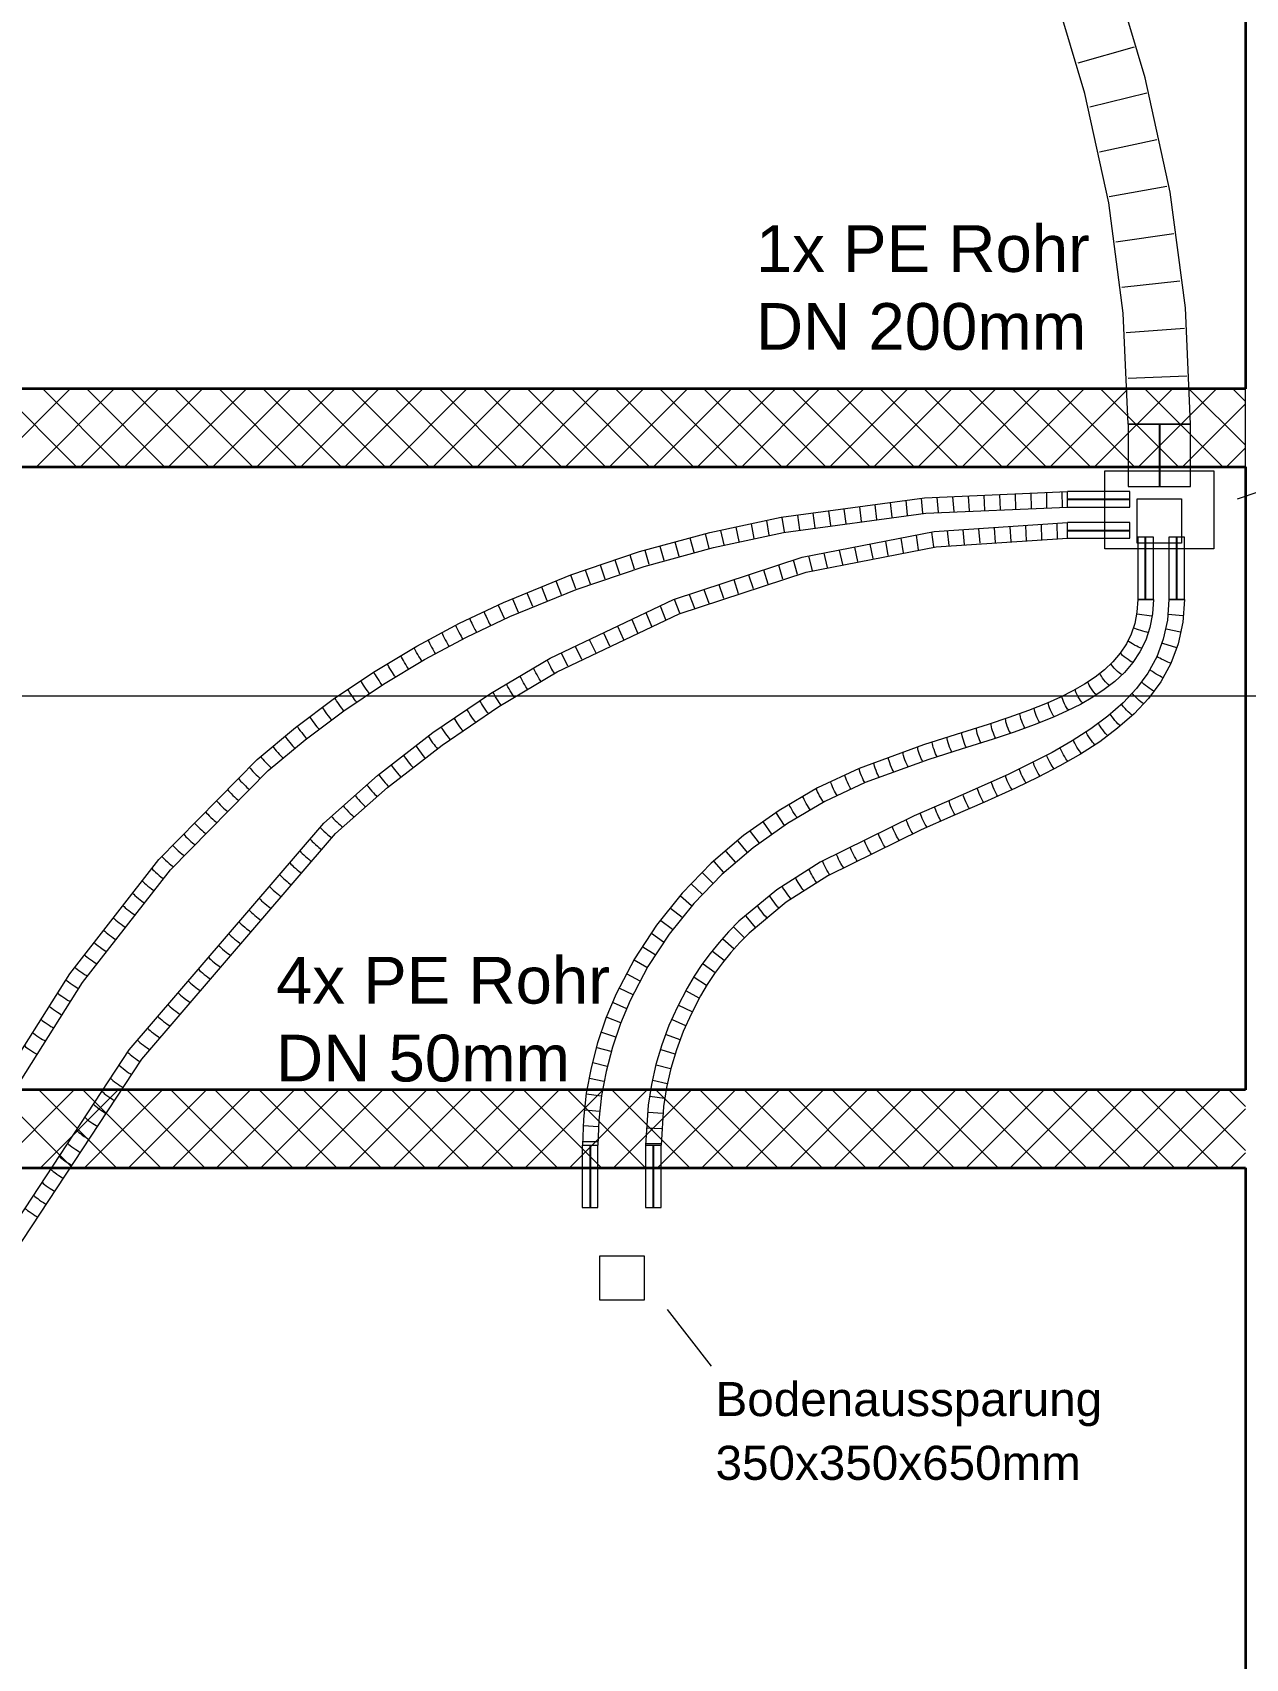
# Model space of a CAD drawing. Extents: x -982 to 937, y -179 to 616.
# Drawn here: x 162.5 to 240.3, y 37.4 to 141.8 of the extents above; entities that cross this region are included whole.
import ezdxf
from ezdxf.lldxf.tags import DXFTag

# ---------------------------------------------------------------- set-up
doc = ezdxf.new("R2010")
doc.units = 0
doc.layers.get('0').update_dxf_attribs({"lineweight": 13})
for name, color, linetype, lineweight in [('A-WALL-____-MCUT', 7, 'Continuous', 35), ('A-WALL-____-PATT', 7, 'Continuous', 35), ('S-GRID-____-OTLN', 7, 'Continuous', 5)]:
    doc.layers.add(name, color=color, linetype=linetype, lineweight=lineweight)
doc.layers.add('EL01_WAN_Röhre Boden', color=7, linetype='Continuous', lineweight=13, true_color=0xff6666)
doc.layers.add('EL01_WAN_Röhre Boden Typ', color=1, linetype='Continuous', lineweight=13, true_color=0xff0000)
doc.styles.get("Standard").update_dxf_attribs({"font": 'arial.ttf'})
tags = doc.linetypes.add('_Rasterlinie_', pattern=[0.375, 0.2, -0.05, 0.075, -0.05]).pattern_tags.tags
tags[10:11] = [DXFTag(74, 4), DXFTag(75, 0), DXFTag(340, '0'), DXFTag(46, 1.0), DXFTag(50, 0.0), DXFTag(44, 0.0), DXFTag(45, 0.0)]
tags[8:9] = [DXFTag(74, 4), DXFTag(75, 0), DXFTag(340, '0'), DXFTag(46, 1.0), DXFTag(50, 0.0), DXFTag(44, 0.0), DXFTag(45, 0.0)]
tags[6:7] = [DXFTag(74, 4), DXFTag(75, 0), DXFTag(340, '0'), DXFTag(46, 1.0), DXFTag(50, 0.0), DXFTag(44, 0.0), DXFTag(45, 0.0)]
tags[4:5] = [DXFTag(74, 4), DXFTag(75, 0), DXFTag(340, '0'), DXFTag(46, 1.0), DXFTag(50, 0.0), DXFTag(44, 0.0), DXFTag(45, 0.0)]
tags = doc.linetypes.add('ACAD_ISO03W100', pattern=[30, 12, -18]).pattern_tags.tags
tags[6:7] = [DXFTag(74, 4), DXFTag(75, 0), DXFTag(340, '0'), DXFTag(46, 0.0), DXFTag(50, 0.0), DXFTag(44, 0.0), DXFTag(45, 0.0)]
tags[4:5] = [DXFTag(74, 4), DXFTag(75, 0), DXFTag(340, '0'), DXFTag(46, 0.0), DXFTag(50, 0.0), DXFTag(44, 0.0), DXFTag(45, 0.0)]
tags = doc.linetypes.add('STRICHPUNKT2', pattern=[12.7, 6.35, -3.175, 0, -3.175]).pattern_tags.tags
tags[10:11] = [DXFTag(74, 4), DXFTag(75, 0), DXFTag(340, '0'), DXFTag(46, 0.0), DXFTag(50, 0.0), DXFTag(44, 0.0), DXFTag(45, 0.0)]
tags[8:9] = [DXFTag(74, 4), DXFTag(75, 0), DXFTag(340, '0'), DXFTag(46, 0.0), DXFTag(50, 0.0), DXFTag(44, 0.0), DXFTag(45, 0.0)]
tags[6:7] = [DXFTag(74, 4), DXFTag(75, 0), DXFTag(340, '0'), DXFTag(46, 0.0), DXFTag(50, 0.0), DXFTag(44, 0.0), DXFTag(45, 0.0)]
tags[4:5] = [DXFTag(74, 4), DXFTag(75, 0), DXFTag(340, '0'), DXFTag(46, 0.0), DXFTag(50, 0.0), DXFTag(44, 0.0), DXFTag(45, 0.0)]

# ---------------------------------------------------------------- blocks, each defined once
blk = doc.blocks.new('Referenz-A0UJ2GQRXE', base_point=(-954.02, -167.52))
at = {"layer": 'A-WALL-____-MCUT', "color": 0, "linetype": 'Continuous', "ltscale": 0.35}
for p, q in [((240.34, 250.89), (240.34, 118.89)), ((240.34, 118.89), (99.74, 118.89)), ((99.74, 113.89), (240.34, 113.89)), ((240.34, 113.89), (240.34, 73.89)), ((240.34, 73.89), (99.74, 73.89)), ((99.74, 68.89), (240.34, 68.89)), ((240.34, 68.89), (240.34, -76.11))]:
    blk.add_line(p, q, dxfattribs=at)
at = {"layer": 'A-WALL-____-MCUT', "color": 0, "linetype": 'Continuous', "lineweight": 9, "ltscale": 0.13}
blk.add_line((240.34, 113.89), (240.34, 118.89), dxfattribs=at)
at = {"layer": 'A-WALL-____-PATT', "color": 0, "linetype": 'Continuous', "lineweight": 9, "ltscale": 0.13}
for p, q in [((159.94, 113.89), (164.94, 118.89)), ((165.34, 113.89), (160.34, 118.89)), ((162.76, 113.89), (167.76, 118.89)), ((168.17, 113.89), (163.17, 118.89)), ((165.59, 113.89), (170.59, 118.89)), ((170.99, 113.89), (165.99, 118.89)), ((168.42, 113.89), (173.42, 118.89)), ((173.82, 113.89), (168.82, 118.89)), ((171.25, 113.89), (176.25, 118.89)), ((176.65, 113.89), (171.65, 118.89)), ((174.08, 113.89), (179.08, 118.89)), ((179.48, 113.89), (174.48, 118.89)), ((176.91, 113.89), (181.91, 118.89)), ((182.31, 113.89), (177.31, 118.89)), ((179.74, 113.89), (184.74, 118.89)), ((185.14, 113.89), (180.14, 118.89)), ((182.56, 113.89), (187.56, 118.89)), ((187.96, 113.89), (182.96, 118.89)), ((185.39, 113.89), (190.39, 118.89)), ((190.79, 113.89), (185.79, 118.89)), ((188.22, 113.89), (193.22, 118.89)), ((193.62, 113.89), (188.62, 118.89)), ((191.05, 113.89), (196.05, 118.89)), ((196.45, 113.89), (191.45, 118.89)), ((193.88, 113.89), (198.88, 118.89)), ((199.28, 113.89), (194.28, 118.89)), ((196.71, 113.89), (201.71, 118.89)), ((202.11, 113.89), (197.11, 118.89)), ((199.53, 113.89), (204.53, 118.89)), ((204.93, 113.89), (199.93, 118.89)), ((202.36, 113.89), (207.36, 118.89)), ((207.76, 113.89), (202.76, 118.89)), ((205.19, 113.89), (210.19, 118.89)), ((210.59, 113.89), (205.59, 118.89)), ((208.02, 113.89), (213.02, 118.89)), ((213.42, 113.89), (208.42, 118.89)), ((210.85, 113.89), (215.85, 118.89)), ((216.25, 113.89), (211.25, 118.89)), ((213.68, 113.89), (218.68, 118.89)), ((219.08, 113.89), (214.08, 118.89)), ((216.5, 113.89), (221.5, 118.89)), ((221.91, 113.89), (216.91, 118.89)), ((219.33, 113.89), (224.33, 118.89)), ((224.73, 113.89), (219.73, 118.89)), ((222.16, 113.89), (227.16, 118.89)), ((227.56, 113.89), (222.56, 118.89)), ((224.99, 113.89), (229.99, 118.89)), ((230.39, 113.89), (225.39, 118.89)), ((227.82, 113.89), (232.82, 118.89)), ((233.22, 113.89), (228.22, 118.89)), ((230.65, 113.89), (235.65, 118.89)), ((236.05, 113.89), (231.05, 118.89)), ((233.48, 113.89), (238.48, 118.89)), ((238.88, 113.89), (233.88, 118.89)), ((236.3, 113.89), (240.34, 117.93)), ((240.34, 115.26), (236.7, 118.89)), ((240.34, 118.08), (239.53, 118.89)), ((239.13, 113.89), (240.34, 115.1)), ((165.08, 68.89), (160.08, 73.89)), ((160.19, 68.89), (165.19, 73.89)), ((167.91, 68.89), (162.91, 73.89)), ((163.02, 68.89), (168.02, 73.89)), ((170.74, 68.89), (165.74, 73.89)), ((165.85, 68.89), (170.85, 73.89)), ((173.57, 68.89), (168.57, 73.89)), ((168.68, 68.89), (173.68, 73.89)), ((176.4, 68.89), (171.4, 73.89)), ((171.5, 68.89), (176.5, 73.89)), ((179.22, 68.89), (174.22, 73.89)), ((174.33, 68.89), (179.33, 73.89)), ((182.05, 68.89), (177.05, 73.89)), ((177.16, 68.89), (182.16, 73.89)), ((184.88, 68.89), (179.88, 73.89)), ((179.99, 68.89), (184.99, 73.89)), ((187.71, 68.89), (182.71, 73.89)), ((182.82, 68.89), (187.82, 73.89)), ((190.54, 68.89), (185.54, 73.89)), ((185.65, 68.89), (190.65, 73.89)), ((193.37, 68.89), (188.37, 73.89)), ((188.48, 68.89), (193.48, 73.89)), ((196.19, 68.89), (191.19, 73.89)), ((191.3, 68.89), (196.3, 73.89)), ((199.02, 68.89), (194.02, 73.89)), ((194.13, 68.89), (199.13, 73.89)), ((201.85, 68.89), (196.85, 73.89)), ((196.96, 68.89), (201.96, 73.89)), ((204.68, 68.89), (199.68, 73.89)), ((199.79, 68.89), (204.79, 73.89)), ((207.51, 68.89), (202.51, 73.89)), ((202.62, 68.89), (207.62, 73.89)), ((210.34, 68.89), (205.34, 73.89)), ((205.45, 68.89), (210.45, 73.89)), ((213.17, 68.89), (208.17, 73.89)), ((208.27, 68.89), (213.27, 73.89)), ((215.99, 68.89), (210.99, 73.89)), ((211.1, 68.89), (216.1, 73.89)), ((218.82, 68.89), (213.82, 73.89)), ((213.93, 68.89), (218.93, 73.89)), ((221.65, 68.89), (216.65, 73.89)), ((216.76, 68.89), (221.76, 73.89)), ((224.48, 68.89), (219.48, 73.89)), ((219.59, 68.89), (224.59, 73.89)), ((227.31, 68.89), (222.31, 73.89)), ((222.42, 68.89), (227.42, 73.89)), ((230.14, 68.89), (225.14, 73.89)), ((225.24, 68.89), (230.24, 73.89)), ((232.96, 68.89), (227.96, 73.89)), ((228.07, 68.89), (233.07, 73.89)), ((235.79, 68.89), (230.79, 73.89)), ((230.9, 68.89), (235.9, 73.89)), ((238.62, 68.89), (233.62, 73.89)), ((233.73, 68.89), (238.73, 73.89)), ((240.34, 70), (236.45, 73.89)), ((240.34, 72.83), (239.28, 73.89)), ((236.56, 68.89), (240.34, 72.68)), ((239.39, 68.89), (240.34, 69.85))]:
    blk.add_line(p, q, dxfattribs=at)
at = {"layer": 'S-GRID-____-OTLN', "color": 0, "linetype": '_Rasterlinie_', "ltscale": 0.13}
blk.add_line((-948.54, 99.19), (290.33, 99.19), dxfattribs=at)
blk = doc.blocks.new('Polylinie-A0UJ2GRJXE', base_point=(231.32, 108.62))
at = {"color": 0, "lineweight": -2}
for p, q in [((231.32, 108.62), (231.32, 113.62)), ((231.32, 113.62), (238.32, 113.62)), ((238.32, 113.62), (238.32, 108.62)), ((238.32, 108.62), (231.32, 108.62))]:
    blk.add_line(p, q, dxfattribs=at)
blk = doc.blocks.new('Flexrohr-A0UJ2GT9XE', base_point=(201.84, 70.34))
at = {"color": 0, "linetype": 'ByBlock', "lineweight": -2, "ltscale": 0.13}
for p, q in [((235.43, 105.37), (235.34, 104.04)), ((235.39, 104.42), (236.33, 104.33)), ((235.43, 105.37), (236.43, 105.37)), ((236.43, 105.37), (236.33, 103.9)), ((235.34, 104.04), (235.07, 102.81)), ((235.25, 103.48), (236.17, 103.29)), ((236.33, 103.9), (236.03, 102.53)), ((235.07, 102.81), (234.65, 101.68)), ((235.01, 102.57), (235.91, 102.28)), ((236.03, 102.53), (235.56, 101.26)), ((234.65, 101.68), (234.07, 100.63)), ((235.56, 101.26), (234.91, 100.09)), ((234.07, 100.63), (233.35, 99.65)), ((233.35, 99.65), (232.49, 98.73)), ((234.91, 100.09), (234.12, 99.01)), ((232.49, 98.73), (231.51, 97.87)), ((234.12, 99.01), (233.19, 98.02)), ((230.42, 97.06), (229.22, 96.29)), ((231.51, 97.87), (230.42, 97.06)), ((232.14, 97.1), (230.99, 96.24)), ((233.19, 98.02), (232.14, 97.1)), ((229.22, 96.29), (227.94, 95.55)), ((230.99, 96.24), (229.75, 95.44)), ((227.94, 95.55), (226.58, 94.85)), ((229.75, 95.44), (228.43, 94.68)), ((225.16, 94.16), (223.19, 93.27)), ((226.58, 94.85), (225.16, 94.16)), ((227.04, 93.96), (225.59, 93.26)), ((228.43, 94.68), (227.04, 93.96)), ((223.19, 93.27), (221.16, 92.38)), ((225.59, 93.26), (223.6, 92.36)), ((221.16, 92.38), (219.09, 91.47)), ((223.6, 92.36), (221.57, 91.47)), ((219.09, 91.47), (213.06, 88.51)), ((221.57, 91.47), (219.53, 90.58)), ((219.53, 90.58), (213.54, 87.63)), ((213.06, 88.51), (210.28, 86.73)), ((210.28, 86.73), (207.83, 84.71)), ((213.54, 87.63), (210.87, 85.93)), ((210.87, 85.93), (208.49, 83.95)), ((207.83, 84.71), (207.17, 84.04)), ((208.28, 85.04), (208.88, 84.32)), ((207.17, 84.04), (206.57, 83.36)), ((206.81, 83.58), (207.51, 82.96)), ((207.51, 84.34), (208.17, 83.67)), ((208.49, 83.95), (207.9, 83.35)), ((206, 82.65), (205.47, 81.93)), ((206.57, 83.36), (206, 82.65)), ((206.15, 82.8), (206.89, 82.21)), ((207.33, 82.71), (206.79, 82.04)), ((207.9, 83.35), (207.33, 82.71)), ((205.47, 81.93), (204.97, 81.18)), ((205.54, 81.98), (206.31, 81.43)), ((206.79, 82.04), (206.28, 81.36)), ((204.51, 80.41), (203.89, 79.23)), ((204.97, 81.18), (204.51, 80.41)), ((204.97, 81.12), (205.76, 80.62)), ((205.81, 80.65), (205.38, 79.92)), ((206.28, 81.36), (205.81, 80.65)), ((203.97, 79.33), (204.82, 78.92)), ((204.45, 80.24), (205.27, 79.79)), ((205.38, 79.92), (204.79, 78.8)), ((203.89, 79.23), (203.35, 78.02)), ((203.55, 78.4), (204.41, 78.03)), ((204.79, 78.8), (204.27, 77.64)), ((203.35, 78.02), (202.89, 76.78)), ((203.17, 77.45), (204.05, 77.12)), ((204.27, 77.64), (203.84, 76.46)), ((202.89, 76.78), (202.51, 75.51)), ((202.83, 76.49), (203.73, 76.2)), ((203.84, 76.46), (203.48, 75.26)), ((202.51, 75.51), (202.22, 74.23)), ((202.54, 75.5), (203.45, 75.27)), ((203.48, 75.26), (203.2, 74.04)), ((202.22, 74.23), (202.01, 72.92)), ((202.31, 74.51), (203.23, 74.31)), ((202.13, 73.49), (203.06, 73.36)), ((203.2, 74.04), (203, 72.82)), ((202.01, 72.92), (201.84, 70.34)), ((202.01, 72.47), (202.95, 72.4)), ((203, 72.82), (202.84, 70.34)), ((201.94, 71.46), (202.88, 71.42)), ((201.84, 70.34), (202.84, 70.34)), ((201.88, 70.44), (202.82, 70.44))]:
    blk.add_line(p, q, dxfattribs=at)
at = {"color": 0, "linetype": 'ByBlock', "lineweight": -2, "ltscale": 0.13, "extrusion": (0, 0, -1)}
for centre, major_axis, ratio in [((235.11, 101.49), (0.455, -0.208), 0.054924), ((234.63, 100.61), (0.429, -0.256), 0.067102), ((233.44, 99.02), (0.373, -0.333), 0.085866), ((234.07, 99.79), (0.402, -0.298), 0.07742), ((232.75, 98.3), (0.345, -0.362), 0.092573), ((231.22, 97.03), (0.299, -0.401), 0.101021), ((232, 97.64), (0.32, -0.384), 0.09746), ((229.57, 95.92), (0.262, -0.426), 0.105516), ((230.41, 96.46), (0.279, -0.415), 0.103673), ((227.84, 94.94), (0.236, -0.441), 0.107193), ((228.71, 95.42), (0.248, -0.434), 0.106553), ((225.17, 93.62), (0.21, -0.454), 0.106587), ((226.07, 94.04), (0.217, -0.45), 0.107102), ((226.96, 94.48), (0.226, -0.446), 0.107416), ((223.36, 92.79), (0.203, -0.457), 0.105042), ((224.26, 93.2), (0.207, -0.455), 0.10583), ((220.62, 91.6), (0.206, -0.456), 0.098542), ((221.53, 92), (0.201, -0.458), 0.102419), ((222.44, 92.4), (0.202, -0.457), 0.103731), ((218.81, 90.78), (0.217, -0.45), 0.091317), ((219.71, 91.2), (0.213, -0.453), 0.094057), ((216.13, 89.46), (0.227, -0.446), 0.087249), ((217.02, 89.9), (0.224, -0.447), 0.088609), ((217.92, 90.34), (0.22, -0.449), 0.089966), ((214.34, 88.58), (0.233, -0.442), 0.084514), ((215.23, 89.02), (0.23, -0.444), 0.085883), ((212.6, 87.62), (0.252, -0.432), 0.077031), ((213.45, 88.14), (0.236, -0.441), 0.083141), ((210.91, 86.55), (0.287, -0.409), 0.062584), ((211.75, 87.09), (0.27, -0.421), 0.069868), ((209.35, 85.31), (0.312, -0.391), 0.052528), ((210.12, 85.95), (0.301, -0.399), 0.056982)]:
    blk.add_ellipse(centre, major_axis=major_axis, ratio=ratio, start_param=0.348166, end_param=2.793427, dxfattribs=at)
blk = doc.blocks.new('Flexrohr-A0UJ2GTDXE', base_point=(1.09, 116.62))
at = {"color": 0, "linetype": 'ByBlock', "lineweight": -2, "ltscale": 0.13}
for p, q in [((233.91, 138.84), (231.74, 146.08)), ((230.04, 137.84), (227.96, 144.8)), ((233.2, 140.81), (229.58, 139.79)), ((235.51, 131.51), (233.91, 138.84)), ((231.57, 130.82), (230.04, 137.84)), ((234.01, 137.86), (230.36, 136.96)), ((234.66, 134.87), (230.98, 134.08)), ((235.3, 131.87), (231.6, 131.21)), ((236.49, 124.09), (235.51, 131.51)), ((232.5, 123.74), (231.57, 130.82)), ((235.74, 128.84), (232.02, 128.31)), ((236.14, 125.8), (232.4, 125.4)), ((232.82, 116.62), (232.5, 123.74)), ((236.82, 116.62), (236.49, 124.09)), ((236.43, 122.75), (232.68, 122.48)), ((236.57, 119.69), (232.81, 119.55)), ((236.82, 116.62), (232.82, 116.62))]:
    blk.add_line(p, q, dxfattribs=at)
blk = doc.blocks.new('Wickelfalzrohr-A0UJ2GU5XE', base_point=(201.84, 66.34))
at = {"color": 0, "linetype": 'ByBlock', "lineweight": -2, "ltscale": 0.13}
for p, q in [((201.84, 70.34), (201.84, 66.34)), ((201.84, 70.34), (202.14, 70.34)), ((202.14, 70.34), (202.55, 70.34)), ((202.55, 70.34), (202.84, 70.34)), ((202.84, 66.34), (202.84, 70.34)), ((201.84, 66.34), (202.14, 66.34)), ((202.14, 66.34), (202.55, 66.34)), ((202.55, 66.34), (202.84, 66.34))]:
    blk.add_line(p, q, dxfattribs=at)
at = {"color": 0, "linetype": 'STRICHPUNKT2', "lineweight": 25, "ltscale": 0.25}
blk.add_line((202.34, 70.34), (202.34, 66.34), dxfattribs=at)
blk = doc.blocks.new('Wickelfalzrohr-A0UJ2GUZXE', base_point=(197.79, 66.34))
at = {"color": 0, "linetype": 'ByBlock', "lineweight": -2, "ltscale": 0.13}
for p, q in [((197.79, 70.34), (197.79, 66.34)), ((197.79, 70.34), (198.09, 70.34)), ((198.09, 70.34), (198.5, 70.34)), ((198.5, 70.34), (198.79, 70.34)), ((198.79, 66.34), (198.79, 70.34)), ((197.79, 66.34), (198.09, 66.34)), ((198.09, 66.34), (198.5, 66.34)), ((198.5, 66.34), (198.79, 66.34))]:
    blk.add_line(p, q, dxfattribs=at)
at = {"color": 0, "linetype": 'STRICHPUNKT2', "lineweight": 25, "ltscale": 0.25}
blk.add_line((198.29, 70.34), (198.29, 66.34), dxfattribs=at)
blk = doc.blocks.new('Flexrohr-A0UJ2GVRXE', base_point=(108.3, 19.47))
at = {"color": 0, "linetype": 'ByBlock', "lineweight": -2, "ltscale": 0.13}
for p, q in [((210.54, 110.65), (219.74, 111.9)), ((218.66, 110.78), (218.57, 111.72)), ((219.65, 110.91), (219.56, 111.85)), ((219.74, 111.9), (228.93, 112.3)), ((220.64, 110.97), (220.57, 111.91)), ((221.64, 111.02), (221.57, 111.95)), ((222.63, 111.06), (222.57, 112)), ((223.62, 111.1), (223.58, 112.04)), ((224.62, 111.15), (224.58, 112.08)), ((225.61, 111.19), (225.58, 112.13)), ((226.61, 111.23), (226.59, 112.17)), ((227.6, 111.27), (227.59, 112.21)), ((228.6, 111.32), (228.59, 112.26)), ((228.93, 111.3), (228.93, 112.3)), ((205.97, 109.67), (210.54, 110.65)), ((210.76, 109.7), (210.61, 110.63)), ((210.7, 109.67), (219.83, 110.91)), ((211.75, 109.84), (211.61, 110.77)), ((212.74, 109.97), (212.6, 110.9)), ((213.73, 110.11), (213.6, 111.04)), ((214.71, 110.24), (214.59, 111.17)), ((215.7, 110.38), (215.59, 111.31)), ((216.69, 110.51), (216.58, 111.44)), ((217.67, 110.65), (217.57, 111.58)), ((219.83, 110.91), (228.93, 111.3)), ((201.47, 108.44), (205.97, 109.67)), ((206.21, 108.7), (210.7, 109.67)), ((206.89, 108.88), (206.67, 109.79)), ((207.86, 109.08), (207.66, 110)), ((208.82, 109.29), (208.64, 110.22)), ((209.79, 109.5), (209.63, 110.43)), ((201.76, 107.49), (206.21, 108.7)), ((203.04, 107.87), (202.78, 108.77)), ((204, 108.13), (203.75, 109.04)), ((204.96, 108.39), (204.72, 109.3)), ((205.92, 108.65), (205.69, 109.57)), ((197.05, 106.95), (201.47, 108.44)), ((199.26, 106.67), (198.95, 107.56)), ((200.2, 106.99), (199.9, 107.88)), ((201.14, 107.31), (200.86, 108.2)), ((202.09, 107.61), (201.82, 108.51)), ((192.74, 105.18), (197.05, 106.95)), ((196.46, 105.66), (196.12, 106.54)), ((197.38, 106.04), (197.05, 106.92)), ((197.4, 106.01), (201.76, 107.49)), ((198.32, 106.35), (198, 107.24)), ((193.14, 104.27), (197.4, 106.01)), ((194.62, 104.91), (194.26, 105.78)), ((195.54, 105.28), (195.19, 106.16)), ((189.92, 103.85), (192.74, 105.18)), ((192.79, 104.14), (192.41, 104.99)), ((193.7, 104.53), (193.33, 105.39)), ((187.18, 102.38), (189.92, 103.85)), ((190.37, 102.95), (193.14, 104.27)), ((184.5, 100.77), (187.18, 102.38)), ((187.67, 101.51), (190.37, 102.95)), ((185.03, 99.93), (187.67, 101.51)), ((181.9, 99.03), (184.5, 100.77)), ((182.48, 98.22), (185.03, 99.93)), ((179.38, 97.15), (181.9, 99.03)), ((180, 96.36), (182.48, 98.22)), ((176.93, 95.1), (179.38, 97.15)), ((177.63, 94.38), (180, 96.36)), ((170.62, 88.68), (176.93, 95.1)), ((171.37, 88.02), (177.63, 94.38)), ((164.9, 81.35), (170.62, 88.68)), ((165.73, 80.79), (171.37, 88.02)), ((154.72, 65.21), (164.9, 81.35)), ((155.57, 64.68), (165.73, 80.79))]:
    blk.add_line(p, q, dxfattribs=at)
for centre, major_axis, ratio, start_param, end_param in [((191.7, 104.14), (0.211, -0.453), 0.050497, 3.489759, 5.935019), ((189.9, 103.27), (0.227, -0.445), 0.053024, 3.489759, 5.935019), ((190.79, 103.71), (0.22, -0.449), 0.05181, 3.489759, 5.935019), ((188.14, 102.32), (0.241, -0.438), 0.055003, 3.489759, 5.935019), ((189.02, 102.79), (0.234, -0.442), 0.05402, 3.489759, 5.935019), ((181.41, 98.04), (-0.296, 0.403), 0.062018, 0.348166, 2.793427), ((179.81, 96.84), (-0.309, 0.393), 0.063517, 0.348166, 2.793427), ((180.61, 97.44), (-0.302, 0.398), 0.062777, 0.348166, 2.793427), ((179.04, 96.21), (-0.321, 0.384), 0.064654, 0.348166, 2.793427), ((177.5, 94.93), (-0.344, 0.363), 0.066889, 0.348166, 2.793427), ((178.27, 95.57), (-0.333, 0.373), 0.065805, 0.348166, 2.793427), ((176.79, 94.24), (-0.35, 0.357), 0.067389, 0.348166, 2.793427), ((175.39, 92.82), (-0.356, 0.351), 0.067924, 0.348166, 2.793427), ((176.09, 93.53), (-0.353, 0.354), 0.067659, 0.348166, 2.793427), ((174.69, 92.11), (-0.36, 0.347), 0.068184, 0.348166, 2.793427), ((173.29, 90.68), (-0.366, 0.341), 0.068685, 0.348166, 2.793427), ((173.99, 91.4), (-0.363, 0.344), 0.068437, 0.348166, 2.793427), ((172.59, 89.97), (-0.369, 0.337), 0.068926, 0.348166, 2.793427), ((171.19, 88.55), (-0.375, 0.33), 0.069392, 0.348166, 2.793427), ((171.89, 89.26), (-0.372, 0.334), 0.069162, 0.348166, 2.793427), ((170.55, 87.78), (-0.379, 0.326), 0.069634, 0.348166, 2.793427), ((169.94, 87), (-0.384, 0.321), 0.069872, 0.348166, 2.793427), ((168.71, 85.43), (-0.392, 0.31), 0.070312, 0.348166, 2.793427), ((169.33, 86.21), (-0.388, 0.315), 0.070098, 0.348166, 2.793427), ((168.1, 84.64), (-0.396, 0.305), 0.070514, 0.348166, 2.793427), ((167.48, 83.85), (-0.4, 0.3), 0.070703, 0.348166, 2.793427), ((166.26, 82.28), (-0.408, 0.289), 0.071042, 0.348166, 2.793427), ((166.87, 83.07), (-0.404, 0.294), 0.070879, 0.348166, 2.793427), ((165.64, 81.49), (-0.412, 0.283), 0.071193, 0.348166, 2.793427), ((165.07, 80.68), (-0.414, 0.28), 0.071269, 0.348166, 2.793427), ((164.54, 79.84), (-0.415, 0.279), 0.071269, 0.348166, 2.793427), ((163.47, 78.15), (-0.416, 0.277), 0.071268, 0.348166, 2.793427), ((164, 78.99), (-0.416, 0.278), 0.071269, 0.348166, 2.793427), ((162.94, 77.31), (-0.417, 0.276), 0.071267, 0.348166, 2.793427), ((162.41, 76.46), (-0.417, 0.275), 0.071266, 0.348166, 2.793427)]:
    blk.add_ellipse(centre, major_axis=major_axis, ratio=ratio, start_param=start_param, end_param=end_param, dxfattribs=at)
at = {"color": 0, "linetype": 'ByBlock', "lineweight": -2, "ltscale": 0.13, "extrusion": (0, 0, -1)}
for centre, major_axis, ratio in [((186.41, 101.33), (0.255, -0.43), 0.0569), ((187.26, 101.85), (0.248, -0.434), 0.055969), ((184.69, 100.3), (0.268, -0.422), 0.058717), ((185.55, 100.82), (0.261, -0.426), 0.057817), ((183.04, 99.19), (0.282, -0.413), 0.060416), ((183.86, 99.75), (0.275, -0.417), 0.059575), ((182.21, 98.64), (0.289, -0.408), 0.061242)]:
    blk.add_ellipse(centre, major_axis=major_axis, ratio=ratio, start_param=0.348166, end_param=2.793427, dxfattribs=at)
blk = doc.blocks.new('Bodendose (multi) UP-A0UJ2GWNXE', base_point=(233.4, 108.99))
at = {"color": 0, "linetype": 'ByBlock', "lineweight": -2, "ltscale": 0.13}
for p, q in [((233.4, 111.83), (236.24, 111.83)), ((233.4, 108.99), (233.4, 111.83)), ((236.24, 111.83), (236.24, 108.99)), ((236.24, 108.99), (233.4, 108.99))]:
    blk.add_line(p, q, dxfattribs=at)
blk = doc.blocks.new('Wickelfalzrohr-A0UJ2GWRXE', base_point=(233.43, 105.37))
at = {"color": 0, "linetype": 'ByBlock', "lineweight": -2, "ltscale": 0.13}
for p, q in [((233.43, 109.37), (233.43, 105.37)), ((233.72, 109.37), (233.43, 109.37)), ((234.14, 109.37), (233.72, 109.37)), ((234.43, 109.37), (234.14, 109.37)), ((234.43, 105.37), (234.43, 109.37)), ((233.72, 105.37), (233.43, 105.37)), ((234.14, 105.37), (233.72, 105.37)), ((234.43, 105.37), (234.14, 105.37))]:
    blk.add_line(p, q, dxfattribs=at)
at = {"color": 0, "linetype": 'STRICHPUNKT2', "lineweight": 25, "ltscale": 0.25}
blk.add_line((233.93, 105.37), (233.93, 109.37), dxfattribs=at)
blk = doc.blocks.new('Wickelfalzrohr-A0UJ2GXLXE', base_point=(232.82, 112.62))
at = {"color": 0, "linetype": 'ByBlock', "lineweight": -2, "ltscale": 0.13}
for p, q in [((232.82, 116.62), (232.82, 112.62)), ((232.82, 116.62), (233.99, 116.62)), ((233.99, 116.62), (235.65, 116.62)), ((235.65, 116.62), (236.82, 116.62)), ((236.82, 112.62), (236.82, 116.62)), ((232.82, 112.62), (233.99, 112.62)), ((233.99, 112.62), (235.65, 112.62)), ((235.65, 112.62), (236.82, 112.62))]:
    blk.add_line(p, q, dxfattribs=at)
at = {"color": 0, "linetype": 'STRICHPUNKT2', "lineweight": 25, "ltscale": 0.25}
blk.add_line((234.82, 116.62), (234.82, 112.62), dxfattribs=at)
blk = doc.blocks.new('Bodendose (multi) UP-A0UJ2GXRXE', base_point=(198.92, 60.39))
at = {"color": 0, "linetype": 'ByBlock', "lineweight": -2, "ltscale": 0.13}
for p, q in [((198.92, 63.23), (201.76, 63.23)), ((198.92, 60.39), (198.92, 63.23)), ((201.76, 63.23), (201.76, 60.39)), ((201.76, 60.39), (198.92, 60.39))]:
    blk.add_line(p, q, dxfattribs=at)
blk = doc.blocks.new('Bauteilbeschriftung-A0UJ2GYHXE', base_point=(208.93, 121.39))
at = {"color": 0, "lineweight": -2, "char_height": 3, "attachment_point": 1}
for s, insert in [('{\\fArial;1x PE Rohr}', (208.93, 129.39)), ('{\\fArial;DN 200mm}', (208.93, 124.39))]:
    blk.add_mtext(s, dxfattribs=dict(at, insert=insert))
blk = doc.blocks.new('Flexrohr-A0UJ2H0JXE', base_point=(197.79, 70.34))
at = {"color": 0, "linetype": 'ByBlock', "lineweight": -2, "ltscale": 0.13}
for p, q in [((233.38, 104.56), (233.24, 103.82)), ((233.43, 105.37), (233.38, 104.56)), ((233.39, 104.44), (234.32, 104.31)), ((233.43, 105.37), (234.43, 105.37)), ((234.37, 104.44), (234.21, 103.57)), ((234.43, 105.37), (234.37, 104.44)), ((233.24, 103.82), (233.01, 103.14)), ((234.21, 103.57), (233.94, 102.76)), ((232.7, 102.51), (232.31, 101.92)), ((233.01, 103.14), (232.7, 102.51)), ((233.94, 102.76), (233.57, 102.01)), ((231.84, 101.37), (231.3, 100.86)), ((232.31, 101.92), (231.84, 101.37)), ((233.11, 101.32), (232.57, 100.69)), ((233.57, 102.01), (233.11, 101.32)), ((230.69, 100.38), (230.01, 99.93)), ((231.3, 100.86), (230.69, 100.38)), ((232.57, 100.69), (231.96, 100.11)), ((229.26, 99.5), (228.47, 99.1)), ((230.01, 99.93), (229.26, 99.5)), ((231.28, 99.58), (230.54, 99.09)), ((231.96, 100.11), (231.28, 99.58)), ((226.42, 98.24), (225.15, 97.79)), ((227.62, 98.72), (226.42, 98.24)), ((228.47, 99.1), (227.62, 98.72)), ((228.91, 98.21), (228.02, 97.81)), ((229.75, 98.63), (228.91, 98.21)), ((230.54, 99.09), (229.75, 98.63)), ((223.83, 97.35), (221.78, 96.7)), ((225.15, 97.79), (223.83, 97.35)), ((226.79, 97.32), (225.49, 96.86)), ((228.02, 97.81), (226.79, 97.32)), ((219.68, 96.03), (215.55, 94.52)), ((221.78, 96.7), (219.68, 96.03)), ((224.16, 96.41), (222.1, 95.76)), ((225.49, 96.86), (224.16, 96.41)), ((220.02, 95.1), (215.93, 93.61)), ((222.1, 95.76), (220.02, 95.1)), ((215.55, 94.52), (212.89, 93.27)), ((212.89, 93.27), (210.42, 91.83)), ((215.93, 93.61), (213.36, 92.39)), ((213.36, 92.39), (210.96, 90.99)), ((210.42, 91.83), (208.14, 90.21)), ((210.96, 90.99), (208.75, 89.43)), ((209.39, 91.07), (209.93, 90.3)), ((210.22, 91.65), (210.74, 90.87)), ((208.14, 90.21), (206.06, 88.44)), ((207.76, 89.86), (208.36, 89.12)), ((208.56, 90.48), (209.13, 89.73)), ((208.75, 89.43), (206.74, 87.71)), ((206.99, 89.2), (207.61, 88.48)), ((206.06, 88.44), (204.2, 86.52)), ((206.74, 87.71), (204.94, 85.86)), ((205.5, 87.82), (206.16, 87.15)), ((206.22, 88.54), (206.86, 87.85)), ((204.79, 87.09), (205.48, 86.45)), ((204.2, 86.52), (202.55, 84.47)), ((204.94, 85.86), (203.36, 83.88)), ((204.1, 86.35), (204.8, 85.73)), ((202.82, 84.76), (203.57, 84.2)), ((203.46, 85.56), (204.19, 84.97)), ((202.55, 84.47), (201.14, 82.31)), ((203.36, 83.88), (201.99, 81.81)), ((202.23, 83.94), (203.01, 83.4)), ((201.68, 83.08), (202.47, 82.58)), ((201.14, 82.31), (199.96, 80.06)), ((201.99, 81.81), (200.86, 79.63)), ((201.12, 82.23), (201.94, 81.76)), ((200.18, 80.43), (201.03, 80.01)), ((200.65, 81.33), (201.48, 80.88)), ((199.96, 80.06), (199.31, 78.5)), ((199.76, 79.5), (200.62, 79.12)), ((200.86, 79.63), (200.24, 78.15)), ((199.31, 78.5), (198.77, 76.92)), ((199.36, 78.56), (200.24, 78.22)), ((199.03, 77.6), (199.92, 77.3)), ((200.24, 78.15), (199.72, 76.63)), ((198.77, 76.92), (198.35, 75.3)), ((198.72, 76.62), (199.63, 76.37)), ((199.72, 76.63), (199.32, 75.08)), ((198.35, 75.3), (198.04, 73.67)), ((198.46, 75.64), (199.38, 75.42)), ((198.25, 74.64), (199.18, 74.46)), ((199.32, 75.08), (199.03, 73.52)), ((198.04, 73.67), (197.86, 72.01)), ((198.07, 73.64), (199, 73.5)), ((199.03, 73.52), (198.85, 71.94)), ((197.86, 72.01), (197.8, 70.34)), ((197.95, 72.62), (198.89, 72.53)), ((197.87, 71.61), (198.81, 71.55)), ((198.85, 71.94), (198.79, 70.34)), ((197.79, 70.34), (198.79, 70.34)), ((197.83, 70.58), (198.77, 70.57))]:
    blk.add_line(p, q, dxfattribs=at)
at = {"color": 0, "linetype": 'ByBlock', "lineweight": -2, "ltscale": 0.13, "extrusion": (0, 0, -1)}
for centre, major_axis, ratio in [((233.63, 103.4), (0.477, -0.151), 0.061637), ((233.25, 102.48), (0.444, -0.231), 0.092631), ((232.72, 101.64), (0.4, -0.3), 0.118738), ((231.32, 100.25), (0.311, -0.392), 0.149941), ((232.07, 100.9), (0.354, -0.353), 0.137479), ((229.68, 99.16), (0.242, -0.437), 0.161831), ((230.52, 99.67), (0.273, -0.419), 0.157598), ((226.99, 97.94), (0.182, -0.466), 0.162747), ((227.9, 98.3), (0.195, -0.46), 0.163794), ((228.8, 98.71), (0.217, -0.45), 0.1637), ((223.25, 96.65), (0.153, -0.476), 0.150557), ((224.19, 96.95), (0.155, -0.475), 0.15423), ((225.13, 97.26), (0.162, -0.473), 0.15833), ((226.06, 97.59), (0.171, -0.47), 0.16096), ((220.42, 95.75), (0.161, -0.473), 0.131368), ((221.37, 96.05), (0.155, -0.475), 0.140238), ((222.31, 96.35), (0.152, -0.476), 0.147003), ((217.62, 94.75), (0.178, -0.467), 0.114848), ((218.55, 95.09), (0.172, -0.469), 0.119509), ((219.49, 95.43), (0.167, -0.471), 0.124151), ((214.85, 93.65), (0.203, -0.457), 0.093987), ((215.75, 94.07), (0.188, -0.463), 0.105477), ((216.69, 94.41), (0.183, -0.465), 0.11017), ((213.05, 92.79), (0.234, -0.442), 0.070686), ((213.95, 93.22), (0.219, -0.45), 0.08228), ((211.33, 91.78), (0.261, -0.427), 0.051852), ((212.19, 92.29), (0.247, -0.435), 0.061305)]:
    blk.add_ellipse(centre, major_axis=major_axis, ratio=ratio, start_param=0.348166, end_param=2.793427, dxfattribs=at)
blk = doc.blocks.new('Bauteilbeschriftung-A0UJ2H0LXE', base_point=(178.14, 74.43))
at = {"color": 0, "lineweight": -2, "char_height": 3, "attachment_point": 1}
for s, insert in [('{\\fArial;4x PE Rohr}', (178.14, 82.43)), ('{\\fArial;DN 50mm}', (178.14, 77.43))]:
    blk.add_mtext(s, dxfattribs=dict(at, insert=insert))
blk = doc.blocks.new('Wickelfalzrohr-A0UJ2H0XXE', base_point=(235.43, 105.37))
at = {"color": 0, "linetype": 'ByBlock', "lineweight": -2, "ltscale": 0.13}
for p, q in [((235.43, 109.37), (235.43, 105.37)), ((235.72, 109.37), (235.43, 109.37)), ((236.14, 109.37), (235.72, 109.37)), ((236.43, 109.37), (236.14, 109.37)), ((236.43, 105.37), (236.43, 109.37)), ((235.72, 105.37), (235.43, 105.37)), ((236.14, 105.37), (235.72, 105.37)), ((236.43, 105.37), (236.14, 105.37))]:
    blk.add_line(p, q, dxfattribs=at)
at = {"color": 0, "linetype": 'STRICHPUNKT2', "lineweight": 25, "ltscale": 0.25}
blk.add_line((235.93, 105.37), (235.93, 109.37), dxfattribs=at)
blk = doc.blocks.new('MText-A0UJ2H1PXE', base_point=(206.34, 48.86))
at = {"color": 0, "lineweight": -2, "char_height": 2.1875, "attachment_point": 1}
for s, insert in [('{\\fArial;Bodenaussparung}', (206.34, 55.14)), ('{\\fArial;350x350x650mm}', (206.34, 51.05))]:
    blk.add_mtext(s, dxfattribs=dict(at, insert=insert))
blk = doc.blocks.new('Wickelfalzrohr-A0UJ2H1TXE', base_point=(228.93, 111.3))
at = {"color": 0, "linetype": 'ByBlock', "lineweight": -2, "ltscale": 0.13}
for p, q in [((232.93, 112.3), (228.93, 112.3)), ((228.93, 112.01), (228.93, 112.3)), ((228.93, 111.59), (228.93, 112.01)), ((232.93, 112.01), (232.93, 112.3)), ((232.93, 111.59), (232.93, 112.01)), ((228.93, 111.3), (228.93, 111.59)), ((228.93, 111.3), (232.93, 111.3)), ((232.93, 111.3), (232.93, 111.59))]:
    blk.add_line(p, q, dxfattribs=at)
at = {"color": 0, "linetype": 'STRICHPUNKT2', "lineweight": 25, "ltscale": 0.25}
blk.add_line((228.93, 111.8), (232.93, 111.8), dxfattribs=at)
blk = doc.blocks.new('Wickelfalzrohr-A0UJ2H2PXE', base_point=(228.93, 109.3))
at = {"color": 0, "linetype": 'ByBlock', "lineweight": -2, "ltscale": 0.13}
for p, q in [((232.93, 110.3), (228.93, 110.3)), ((228.93, 110.01), (228.93, 110.3)), ((228.93, 109.59), (228.93, 110.01)), ((228.93, 109.3), (228.93, 109.59)), ((232.93, 110.01), (232.93, 110.3)), ((232.93, 109.59), (232.93, 110.01)), ((232.93, 109.3), (232.93, 109.59)), ((228.93, 109.3), (232.93, 109.3))]:
    blk.add_line(p, q, dxfattribs=at)
at = {"color": 0, "linetype": 'STRICHPUNKT2', "lineweight": 25, "ltscale": 0.25}
blk.add_line((228.93, 109.8), (232.93, 109.8), dxfattribs=at)
blk = doc.blocks.new('Flexrohr-A0UJ2H2ZXE', base_point=(108.3, 14.47))
at = {"color": 0, "linetype": 'ByBlock', "lineweight": -2, "ltscale": 0.13}
for p, q in [((211.89, 108.09), (220.36, 109.74)), ((220.35, 108.75), (220.22, 109.69)), ((220.36, 109.74), (228.93, 110.3)), ((221.33, 108.84), (221.22, 109.77)), ((222.32, 108.9), (222.23, 109.84)), ((223.32, 108.97), (223.23, 109.9)), ((224.31, 109.03), (224.24, 109.97)), ((225.3, 109.09), (225.24, 110.03)), ((226.29, 109.16), (226.25, 110.1)), ((227.28, 109.22), (227.25, 110.16)), ((228.27, 109.29), (228.26, 110.23)), ((228.93, 109.3), (228.93, 110.3)), ((212.15, 107.12), (220.49, 108.75)), ((215.47, 107.8), (215.28, 108.72)), ((216.45, 107.99), (216.27, 108.92)), ((217.42, 108.18), (217.26, 109.11)), ((218.4, 108.37), (218.25, 109.3)), ((219.37, 108.56), (219.23, 109.49)), ((220.49, 108.75), (228.93, 109.3)), ((203.64, 105.37), (211.89, 108.09)), ((210.65, 106.66), (210.39, 107.56)), ((211.59, 106.97), (211.35, 107.88)), ((212.55, 107.23), (212.32, 108.14)), ((213.53, 107.42), (213.31, 108.34)), ((214.5, 107.61), (214.29, 108.53)), ((204.01, 104.44), (212.15, 107.12)), ((207.82, 105.73), (207.53, 106.62)), ((208.77, 106.04), (208.48, 106.93)), ((209.71, 106.35), (209.44, 107.25)), ((205, 104.79), (204.66, 105.67)), ((205.94, 105.1), (205.62, 105.99)), ((206.88, 105.42), (206.57, 106.3)), ((195.72, 101.61), (203.64, 105.37)), ((196.18, 100.72), (204.01, 104.44)), ((202.26, 103.64), (201.89, 104.5)), ((203.15, 104.06), (202.8, 104.93)), ((204.05, 104.48), (203.71, 105.36)), ((200.46, 102.78), (200.07, 103.64)), ((201.36, 103.21), (200.98, 104.07)), ((197.77, 101.51), (197.35, 102.35)), ((198.67, 101.93), (198.26, 102.78)), ((199.56, 102.36), (199.17, 103.21)), ((191.89, 99.33), (195.72, 101.61)), ((196.87, 101.08), (196.45, 101.92)), ((192.43, 98.49), (196.18, 100.72)), ((188.2, 96.82), (191.89, 99.33)), ((188.79, 96.01), (192.43, 98.49)), ((184.65, 94.06), (188.2, 96.82)), ((185.29, 93.29), (188.79, 96.01)), ((181.21, 91.02), (184.65, 94.06)), ((181.95, 90.35), (185.29, 93.29)), ((168.72, 76.47), (181.21, 91.02)), ((169.52, 75.87), (181.95, 90.35)), ((157.85, 59.93), (168.72, 76.47)), ((158.68, 59.38), (169.52, 75.87))]:
    blk.add_line(p, q, dxfattribs=at)
for centre, major_axis, ratio, start_param, end_param in [((195.77, 101.05), (0.23, -0.444), 0.05022, 3.489759, 5.935019), ((189.03, 96.77), (-0.291, 0.407), 0.059232, 0.348166, 2.793427), ((189.85, 97.34), (-0.285, 0.411), 0.058462, 0.348166, 2.793427), ((188.21, 96.19), (-0.296, 0.403), 0.059962, 0.348166, 2.793427), ((186.64, 94.97), (-0.307, 0.394), 0.061282, 0.348166, 2.793427), ((187.43, 95.58), (-0.302, 0.399), 0.060628, 0.348166, 2.793427), ((185.06, 93.74), (-0.318, 0.386), 0.062555, 0.348166, 2.793427), ((185.85, 94.36), (-0.313, 0.39), 0.061925, 0.348166, 2.793427), ((184.31, 93.09), (-0.33, 0.376), 0.063636, 0.348166, 2.793427), ((182.81, 91.77), (-0.353, 0.354), 0.065743, 0.348166, 2.793427), ((183.56, 92.43), (-0.341, 0.365), 0.064721, 0.348166, 2.793427), ((182.06, 91.11), (-0.364, 0.343), 0.066697, 0.348166, 2.793427), ((180.7, 89.66), (-0.373, 0.333), 0.067402, 0.348166, 2.793427), ((181.35, 90.41), (-0.371, 0.335), 0.067306, 0.348166, 2.793427), ((180.05, 88.9), (-0.374, 0.331), 0.067496, 0.348166, 2.793427), ((178.75, 87.39), (-0.377, 0.328), 0.067681, 0.348166, 2.793427), ((179.4, 88.14), (-0.376, 0.33), 0.067589, 0.348166, 2.793427), ((178.1, 86.63), (-0.379, 0.326), 0.06777, 0.348166, 2.793427), ((177.45, 85.87), (-0.381, 0.324), 0.067859, 0.348166, 2.793427), ((176.15, 84.36), (-0.384, 0.321), 0.068031, 0.348166, 2.793427), ((176.8, 85.12), (-0.382, 0.322), 0.067946, 0.348166, 2.793427), ((175.5, 83.6), (-0.385, 0.319), 0.068115, 0.348166, 2.793427), ((174.85, 82.85), (-0.387, 0.317), 0.068197, 0.348166, 2.793427), ((173.55, 81.33), (-0.39, 0.313), 0.068357, 0.348166, 2.793427), ((174.2, 82.09), (-0.388, 0.315), 0.068278, 0.348166, 2.793427), ((172.9, 80.58), (-0.391, 0.311), 0.068434, 0.348166, 2.793427), ((171.6, 79.06), (-0.394, 0.308), 0.068585, 0.348166, 2.793427), ((172.25, 79.82), (-0.393, 0.309), 0.06851, 0.348166, 2.793427), ((170.95, 78.31), (-0.396, 0.306), 0.068657, 0.348166, 2.793427), ((170.3, 77.55), (-0.397, 0.304), 0.068729, 0.348166, 2.793427), ((169.02, 76.02), (-0.4, 0.3), 0.068859, 0.348166, 2.793427), ((169.65, 76.79), (-0.399, 0.302), 0.068798, 0.348166, 2.793427), ((168.47, 75.19), (-0.401, 0.299), 0.068885, 0.348166, 2.793427), ((167.92, 74.35), (-0.402, 0.297), 0.06891, 0.348166, 2.793427), ((167.37, 73.52), (-0.403, 0.296), 0.068934, 0.348166, 2.793427), ((166.28, 71.85), (-0.405, 0.293), 0.06898, 0.348166, 2.793427), ((166.83, 72.69), (-0.404, 0.294), 0.068958, 0.348166, 2.793427), ((165.73, 71.02), (-0.406, 0.292), 0.069002, 0.348166, 2.793427), ((165.18, 70.18), (-0.407, 0.29), 0.069023, 0.348166, 2.793427), ((164.64, 69.35), (-0.408, 0.289), 0.069043, 0.348166, 2.793427), ((163.54, 67.68), (-0.41, 0.286), 0.069081, 0.348166, 2.793427), ((164.09, 68.52), (-0.409, 0.287), 0.069062, 0.348166, 2.793427), ((162.99, 66.85), (-0.411, 0.284), 0.069098, 0.348166, 2.793427), ((162.44, 66.02), (-0.412, 0.283), 0.069114, 0.348166, 2.793427)]:
    blk.add_ellipse(centre, major_axis=major_axis, ratio=ratio, start_param=start_param, end_param=end_param, dxfattribs=at)
at = {"color": 0, "linetype": 'ByBlock', "lineweight": -2, "ltscale": 0.13, "extrusion": (0, 0, -1)}
for centre, major_axis, ratio in [((194.05, 100.03), (0.249, -0.434), 0.053142), ((194.91, 100.54), (0.24, -0.439), 0.051692), ((192.33, 99.01), (0.267, -0.423), 0.055969), ((193.19, 99.52), (0.258, -0.428), 0.054568), ((190.68, 97.9), (0.279, -0.415), 0.05768), ((191.5, 98.46), (0.273, -0.419), 0.056886)]:
    blk.add_ellipse(centre, major_axis=major_axis, ratio=ratio, start_param=0.348166, end_param=2.793427, dxfattribs=at)

msp = doc.modelspace()

# ---------------------------------------------------------------- linework, layer by layer
at = {"layer": 'EL01_WAN_Röhre Boden Typ', "color": 1, "linetype": 'Continuous', "ltscale": 0.13, "true_color": 0xff0000}
for p, q in [((239.82, 111.82), (250.18, 115.32)), ((203.24, 59.8), (206.05, 56.16))]:
    msp.add_line(p, q, dxfattribs=at)

# ---------------------------------------------------------------- block references
at = {"color": 9, "lineweight": 25, "ltscale": 0.25, "true_color": 0xc0c0c0}
msp.add_blockref('Referenz-A0UJ2GQRXE', (-954.02, -167.52), dxfattribs=at)
at = {"layer": 'EL01_WAN_Röhre Boden', "color": 6, "linetype": 'ACAD_ISO03W100', "ltscale": 1.3, "true_color": 0xff00ff}
for name, p in [('Flexrohr-A0UJ2GTDXE', (1.09, 116.62)), ('Wickelfalzrohr-A0UJ2GXLXE', (232.82, 112.62)), ('Flexrohr-A0UJ2GVRXE', (108.3, 19.47)), ('Wickelfalzrohr-A0UJ2H1TXE', (228.93, 111.3)), ('Flexrohr-A0UJ2H2ZXE', (108.3, 14.47)), ('Wickelfalzrohr-A0UJ2H2PXE', (228.93, 109.3)), ('Wickelfalzrohr-A0UJ2GWRXE', (233.43, 105.37)), ('Wickelfalzrohr-A0UJ2H0XXE', (235.43, 105.37)), ('Flexrohr-A0UJ2H0JXE', (197.79, 70.34)), ('Flexrohr-A0UJ2GT9XE', (201.84, 70.34)), ('Wickelfalzrohr-A0UJ2GUZXE', (197.79, 66.34)), ('Wickelfalzrohr-A0UJ2GU5XE', (201.84, 66.34))]:
    msp.add_blockref(name, p, dxfattribs=at)
at = {"layer": 'EL01_WAN_Röhre Boden', "color": 1, "linetype": 'ACAD_ISO03W100', "ltscale": 0.13, "true_color": 0xff0000}
for name, p in [('Bodendose (multi) UP-A0UJ2GWNXE', (233.4, 108.99)), ('Bodendose (multi) UP-A0UJ2GXRXE', (198.92, 60.39))]:
    msp.add_blockref(name, p, dxfattribs=at)
at = {"layer": 'EL01_WAN_Röhre Boden Typ', "color": 6, "linetype": 'Continuous', "ltscale": 1.3, "true_color": 0xff00ff}
for name, p in [('Bauteilbeschriftung-A0UJ2GYHXE', (208.93, 121.39)), ('Bauteilbeschriftung-A0UJ2H0LXE', (178.14, 74.43))]:
    msp.add_blockref(name, p, dxfattribs=at)
at = {"layer": 'EL01_WAN_Röhre Boden Typ', "color": 1, "linetype": 'Continuous', "ltscale": 0.13, "true_color": 0xff0000}
msp.add_blockref('Polylinie-A0UJ2GRJXE', (231.32, 108.62), dxfattribs=at)
at = {"layer": 'EL01_WAN_Röhre Boden Typ', "color": 1, "linetype": 'Continuous', "ltscale": 1.3, "true_color": 0xff0000}
msp.add_blockref('MText-A0UJ2H1PXE', (206.34, 48.86), dxfattribs=at)

doc.saveas('drawing.dxf')
